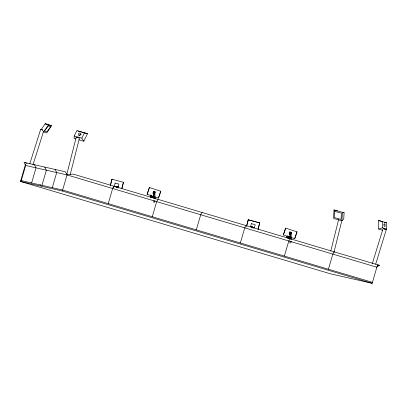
<?xml version="1.0" encoding="UTF-8"?>
<svg xmlns="http://www.w3.org/2000/svg" width="407" height="407" viewBox="0 0 407 407"><rect width="100%" height="100%" fill="white"/><g stroke="black" fill="none" stroke-linecap="round" stroke-linejoin="round"><path stroke-width="0.61" d="M78.968 139.825L83.817 141.193L87.505 133.73L76.908 130.545L74.211 136.009L74.115 138.461L75.931 138.97M334.015 209.966L333.506 218.442L341.9 220.762L343.737 218.946L344.113 212.739L334.015 209.966L337.51 210.912M341.9 220.762L342.414 212.286L344.113 212.739M150.9 194.948L150.61 197.115L150.911 194.968M287.037 236.406L286.864 237.708C285.826 235.241 291.071 237.016 288.756 238.354L289.392 237.195L287.042 236.426M150.86 197.186L151.094 195.899C149.796 195.579 156.817 197.833 151.094 195.899L150.875 197.232M287.108 237.78L287.342 236.492M287.128 237.825L287.525 235.704M330.815 251.017L338.624 219.561M333.938 252.437L341.895 220.365M110.297 185.597L111.996 179.197L110.394 185.597M115.624 187.098L115.751 186.599L117.043 186.869L115.751 186.599M116.58 187.357L116.707 186.854M116.606 187.357L116.707 186.94M121.902 188.1L123.453 182.285L121.851 188.685M246.545 226.19L248.25 219.79L259.707 222.878L258.104 229.278M246.647 226.19L248.25 219.79M251.897 227.691L251.999 227.192L253.291 227.462L251.999 227.192M252.828 227.951L252.956 227.452M258.002 229.278L259.707 222.878M66.687 174.822L76.201 137.256L76.521 137.296L79.457 138.1L70.253 174.435M151.292 197.324L151.638 196.072M287.546 237.917L287.886 236.665M151.318 197.385L151.669 196.154M287.566 237.978L287.917 236.747M376.897 266.829L379.441 265.405L378.281 264.977L376.872 267.226L372.176 283.318L330.179 273.728L20.35 181.42L20.635 180.449L62.632 190.038L372.461 282.346M20.777 180.479L25.198 165.359L25.198 164.331M21.261 180.586L25.682 165.471L25.488 164.397M31.604 182.947L36.025 167.832L34.381 164.723M41.946 185.312L46.367 170.192L44.724 167.084M52.289 187.673L56.71 172.558L55.067 169.449M20.35 181.42L62.347 191.01L67.053 174.918L65.41 171.81L24.038 162.362L25.682 165.471L67.053 174.918L376.872 267.226M108.231 203.622L112.647 188.502L114.067 186.258L112.647 188.502M152.269 216.743L156.69 201.623L158.099 199.379M196.306 229.863L200.727 214.743L202.137 212.5M240.344 242.984L244.765 227.864L246.174 225.615M284.376 256.1L288.797 240.985L290.211 238.736M328.413 269.22L332.834 254.105L334.244 251.857M372.252 263.802L383.068 228.612L383.486 228.658L386.299 229.589L375.666 264.174M253.383 228.281L253.637 227.452L254.655 227.778L251.785 226.964L254.675 227.691L251.755 227.009L253.637 227.452M29.777 163.848L40.669 129.34L42.47 129.813M32.972 164.881L43.488 131.583M147.1 194.337L149.389 187.505L160.76 191.229L158.471 198.067L147.186 194.378L149.389 187.505M153.643 191.28C152.447 196.952 152.773 188.99 155.245 191.814L154.553 193.874L155.245 191.814M153.525 202.269L154.116 200.503M154.462 202.574L155.057 200.809M283.348 234.931L285.638 228.098L297.008 231.822L294.719 238.66L283.435 234.971L285.638 228.098M289.896 231.873L289.204 233.933L289.896 231.873L291.493 232.407L290.807 234.468M290.715 234.432L291.493 232.407M289.774 242.862L290.364 241.097M290.715 243.167L291.305 241.402M151.801 197.492L152.269 196.286M288.049 238.085L288.828 236.07M151.826 197.553L152.299 196.362M288.075 238.146L288.548 236.955M118.376 187.225L118.01 188.014L118.406 187.184L115.486 186.498L118.427 187.098L115.507 186.416L118.396 187.144M83.817 141.193L81.843 138.161L84.539 132.692M152.238 197.644L152.818 196.479L152.259 197.695M288.492 238.237L289.067 237.072M288.507 238.288L289.092 237.128M43.656 131.904L48.586 124.746L51.557 125.814L46.632 132.977L43.656 131.904L41.6 128.927L45.208 123.682L48.586 124.746M377.147 266.259L378.281 264.977L73.143 174.069L67.053 174.918M385.678 229.634L386.65 229.095L386.569 222.802L378.571 220.446L378.678 229.044L382.605 230.337M386.299 229.589L385.556 229.462M378.678 229.044L382.677 227.788L386.65 229.095M381.44 221.601L382.595 221.494L382.677 227.788M377.615 264.988L379.441 265.405M384.208 222.247L386.569 222.802M40.09 184.987L40.654 185.119M78.058 137.82L76.842 137.5M111.9 179.197L123.453 182.285M248.148 219.79L259.605 222.873M77.798 130.993L87.505 133.73M74.211 136.009L81.843 138.161M385.175 229.36L384.34 229.105M25.193 162.79L27.004 163.329M62.347 191.01L372.176 283.318M46.215 124.405L45.208 123.682L51.557 125.814M289.204 233.933L290.211 234.264M378.571 220.446L381.939 221.556M151.49 196.769C148.926 195.808 154.599 197.853 152.035 196.886M41.295 129.635L40.675 129.37M297.008 231.822L294.719 238.66M160.76 191.229L158.471 198.067M47.548 124.522L48.55 125.244M291.02 232.575L291.427 239.545M290.079 232.265L290.486 239.24M289.753 233.242L290.079 238.843M155.179 198.952L154.772 191.982L153.831 191.672L154.238 198.647M154.441 192.959L154.518 194.2M153.505 192.648L153.831 198.25M79.268 135.704A1.379 1.114 -38.6 0 1 81.186 134.285M334.839 211.381L334.462 217.587L341.066 219.414L341.442 213.207L334.839 211.381M115.11 183.053L114.362 186.045L118.178 187.078L118.93 184.081L115.11 183.053M251.358 223.647L250.61 226.638L254.426 227.671L255.179 224.674L251.358 223.647M153.571 195.838L152.498 197.746L153.581 195.864M48.224 125.844L44.617 131.09L46.958 131.929L50.565 126.689L48.224 125.844M287.225 237.133C286.06 236.849 292.379 238.873 287.225 237.133M79.599 135.445A1.379 1.114 -38.6 0 0 80.698 133.425A1.379 1.114 -38.6 0 0 78.48 133.872A1.379 1.114 -38.6 0 0 79.599 135.445M384.01 224.303A1.379 0.585 84.8 0 0 384.59 226.47A1.379 0.585 84.8 0 0 385.037 224.532A1.379 0.585 84.8 0 0 384.01 224.303"/></g></svg>
